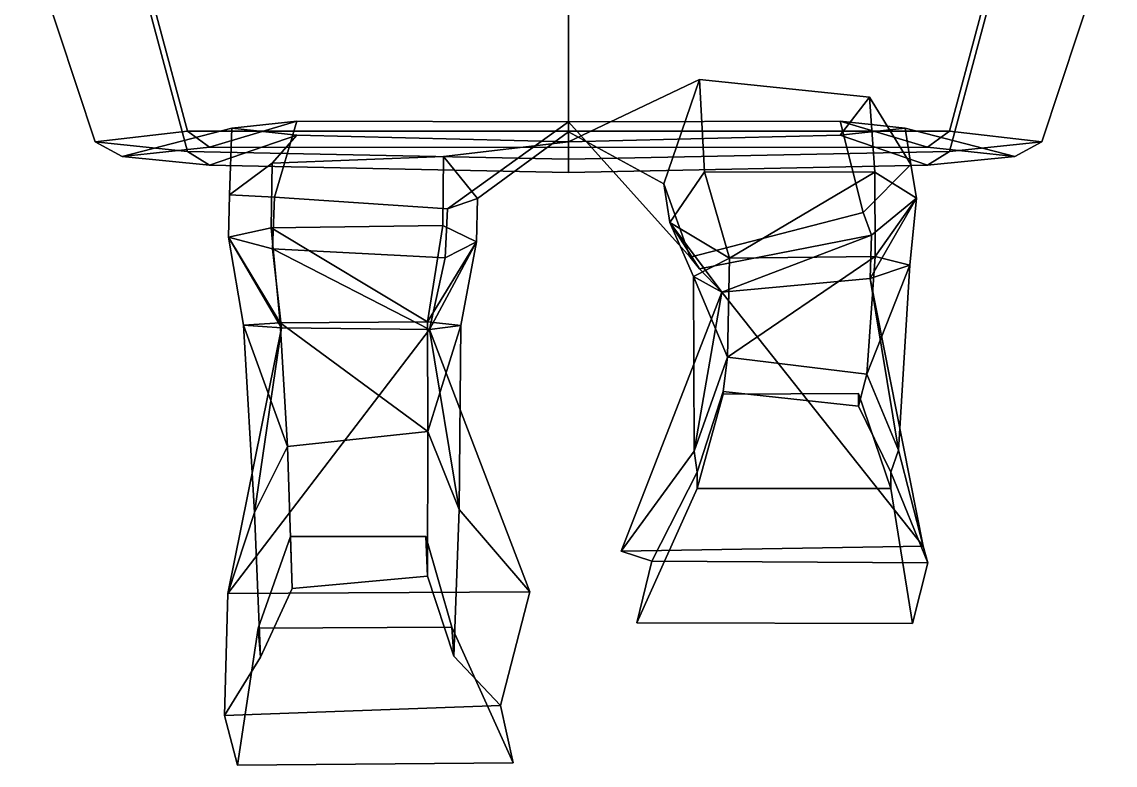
# Model space of a CAD drawing. Extents: x -183 to 173, y -148 to 388.
# Drawn here: x -136.9 to 129.5, y -148.2 to 32.9 of the extents above; entities that cross this region are included whole.
import ezdxf

# ---------------------------------------------------------------- set-up
doc = ezdxf.new("R2010")
doc.units = 0

msp = doc.modelspace()

# ---------------------------------------------------------------- linework, layer by layer
for points in [[(-119.036377, 3.660721, 4.424347), (-136.869156, 57.657631, 11.053746), (-110.954102, 60.228218, -79.34671), (-96.501556, 6.231316, -85.976112)], [(-96.501556, 6.231316, -85.976112), (-110.954102, 60.228218, -79.34671), (-3.705705, 61.231224, -113.158516), (-3.705485, 6.272758, -119.905579)], [(89.090591, 6.231316, -85.976112), (-3.705485, 6.272758, -119.905579), (-3.705705, 61.231224, -113.158516), (103.543129, 60.228218, -79.34671)], [(111.625412, 3.660721, 4.424346), (89.090591, 6.231316, -85.976112), (103.543129, 60.228218, -79.34671), (129.458176, 57.657631, 11.053744)], [(-110.954102, 55.296974, 94.071182), (-136.869156, 57.657631, 11.053746), (-119.036377, 3.660721, 4.424347), (-96.501556, 1.300072, 87.44178)], [(103.543129, 55.296974, 94.071175), (89.090591, 1.300072, 87.44178), (111.625412, 3.660721, 4.424346), (129.458176, 57.657631, 11.053744)], [(-3.705486, -0.581673, 121.145294), (-3.705488, 54.379112, 127.893036), (-110.954102, 55.296974, 94.071182), (-96.501556, 1.300072, 87.44178)], [(-3.705486, -0.581673, 121.145294), (89.090591, 1.300072, 87.44178), (103.543129, 55.296974, 94.071175), (-3.705488, 54.379112, 127.893036)], [(-3.705486, 3.681908, 88.302856), (28.233919, 18.873032, 65.485321), (69.587433, 14.565887, 42.268532), (62.464832, 5.263466, 64.134369)], [(19.555178, -6.572502, 7.05378), (28.233919, 18.873032, 65.485321), (-3.705486, 3.681908, 88.302856), (-3.705486, 6.069267, 4.346005)], [(29.425114, -3.653908, 34.871075), (28.233919, 18.873032, 65.485321), (19.555178, -6.572502, 7.05378), (20.972071, -16.004959, 9.913455)], [(29.425114, -3.653908, 34.871075), (70.91423, -3.705322, 23.397511), (69.587433, 14.565887, 42.268532), (28.233919, 18.873032, 65.485321)], [(62.464832, 5.263466, 64.134369), (69.587433, 14.565887, 42.268532), (79.708618, -1.859505, 4.300054), (78.343216, 6.949875, 4.828168)], [(70.91423, -3.705322, 23.397511), (81.052658, -10.113708, 6.471298), (79.708618, -1.859505, 4.300054), (69.587433, 14.565887, 42.268532)], [(-112.405037, 0.097443, 3.986871), (-91.196472, 2.338387, -74.820595), (-69.875801, 8.711769, -57.132603), (-85.754181, 6.949875, 4.828168)], [(-91.196472, 2.338387, -74.820595), (-3.705485, 2.237877, -104.86351), (-3.705485, 8.552307, -82.975288), (-69.875801, 8.711769, -57.132603)], [(-85.754181, 6.949875, 4.828168), (-69.875801, 8.711769, -57.132603), (-75.315514, -9.852715, -38.744907), (-86.274414, -9.29068, 3.613743)], [(-69.875801, 8.711769, -57.132603), (-3.705485, 8.552307, -82.975288), (-33.19817, -12.699867, -60.548813), (-75.315514, -9.852715, -38.744907)], [(-3.705485, 8.552307, -82.975288), (-3.705486, 6.069267, 4.346005), (-25.84017, -10.162582, 4.123179), (-33.19817, -12.699867, -60.548813)], [(19.555178, -6.572502, 7.05378), (-3.705486, 6.069267, 4.346005), (-3.705485, 8.552307, -82.975288), (25.933764, -24.433907, -56.259045)], [(62.464832, 8.711769, -57.132603), (68.092331, -13.583626, -36.865303), (25.933764, -24.433907, -56.259045), (-3.705485, 8.552307, -82.975288)], [(83.7855, 2.338387, -74.820602), (62.464832, 8.711769, -57.132603), (-3.705485, 8.552307, -82.975288), (-3.705485, 2.237877, -104.86351)], [(78.343216, 6.949875, 4.828168), (79.708618, -1.859505, 4.300054), (68.092331, -13.583626, -36.865303), (62.464832, 8.711769, -57.132603)], [(104.994064, 0.09745, 3.98687), (78.343216, 6.949875, 4.828168), (62.464832, 8.711769, -57.132603), (83.7855, 2.338387, -74.820602)], [(-119.036377, 3.660721, 4.424347), (-96.501556, 6.231316, -85.976112), (-91.196472, 2.338387, -74.820595), (-112.405037, 0.097443, 3.986871)], [(-91.196472, -2.025551, 78.646561), (-112.405037, 0.097443, 3.986871), (-85.754181, 6.949875, 4.828168), (-69.875801, 5.263466, 64.134369)], [(-96.501556, 6.231316, -85.976112), (-3.705485, 6.272758, -119.905579), (-3.705485, 2.237877, -104.86351), (-91.196472, 2.338387, -74.820595)], [(-69.875801, 5.263466, 64.134369), (-85.754181, 6.949875, 4.828168), (-86.274414, -9.29068, 3.613743), (-75.933533, -1.525612, 43.554504)], [(-3.705486, 6.069267, 4.346005), (-3.705486, 3.681908, 88.302856), (-34.148964, 0.111061, 66.065666), (-25.84017, -10.162582, 4.123179)], [(89.090591, 6.231316, -85.976112), (83.7855, 2.338387, -74.820602), (-3.705485, 2.237877, -104.86351), (-3.705485, 6.272758, -119.905579)], [(83.7855, -2.025551, 78.646561), (62.464832, 5.263466, 64.134369), (78.343216, 6.949875, 4.828168), (104.994064, 0.09745, 3.98687)], [(111.625412, 3.660721, 4.424346), (104.994064, 0.09745, 3.98687), (83.7855, 2.338387, -74.820602), (89.090591, 6.231316, -85.976112)], [(-96.501556, 1.300072, 87.44178), (-119.036377, 3.660721, 4.424347), (-112.405037, 0.097443, 3.986871), (-91.196472, -2.025551, 78.646561)], [(-3.705486, -3.827995, 108.455849), (-91.196472, -2.025551, 78.646561), (-69.875801, 5.263466, 64.134369), (-3.705486, 3.681908, 88.302856)], [(-3.705486, 3.681908, 88.302856), (-69.875801, 5.263466, 64.134369), (-75.933533, -1.525612, 43.554504), (-34.148964, 0.111061, 66.065666)], [(-3.705486, -3.827995, 108.455849), (-3.705486, 3.681908, 88.302856), (62.464832, 5.263466, 64.134369), (83.7855, -2.025551, 78.646561)], [(89.090591, 1.300072, 87.44178), (83.7855, -2.025551, 78.646561), (104.994064, 0.09745, 3.98687), (111.625412, 3.660721, 4.424346)], [(-3.705486, -0.581673, 121.145294), (-96.501556, 1.300072, 87.44178), (-91.196472, -2.025551, 78.646561), (-3.705486, -3.827995, 108.455849)], [(-34.282726, -16.755737, 30.038727), (-34.148964, 0.111061, 66.065666), (-75.933533, -1.525612, 43.554504), (-76.135834, -17.323868, 20.020128)], [(-34.282726, -16.755737, 30.038727), (-26.122263, -20.753632, 3.425444), (-25.84017, -10.162582, 4.123179), (-34.148964, 0.111061, 66.065666)], [(-3.705486, -0.581673, 121.145294), (-3.705486, -3.827995, 108.455849), (83.7855, -2.025551, 78.646561), (89.090591, 1.300072, 87.44178)], [(-76.135834, -17.323868, 20.020128), (-75.933533, -1.525612, 43.554504), (-86.274414, -9.29068, 3.613743), (-86.552971, -19.591095, 2.746195)], [(81.052658, -10.113708, 6.471298), (70.110611, -19.085732, -10.343647), (68.092331, -13.583626, -36.865303), (79.708618, -1.859505, 4.300054)], [(35.485027, -24.734138, 53.968838), (29.425114, -3.653908, 34.871075), (20.972071, -16.004959, 9.913455)], [(35.485027, -24.734138, 53.968838), (70.91423, -3.705322, 23.397511), (29.425114, -3.653908, 34.871075)], [(35.485027, -24.734138, 53.968838), (71.000923, -24.301193, 43.560314), (70.91423, -3.705322, 23.397511)], [(71.000923, -24.301193, 43.560314), (81.052658, -10.113708, 6.471298), (70.91423, -3.705322, 23.397511)], [(20.972071, -16.004959, 9.913455), (19.555178, -6.572502, 7.05378), (25.933764, -24.433907, -56.259045), (28.18878, -27.316071, -17.038391)], [(-86.552971, -19.591095, 2.746195), (-86.274414, -9.29068, 3.613743), (-75.315514, -9.852715, -38.744907), (-75.781502, -22.431465, -15.44049)], [(-75.781502, -22.431465, -15.44049), (-75.315514, -9.852715, -38.744907), (-33.19817, -12.699867, -60.548813), (-33.737606, -24.613571, -24.516068)], [(-26.122263, -20.753632, 3.425444), (-33.737606, -24.613571, -24.516068), (-33.19817, -12.699867, -60.548813), (-25.84017, -10.162582, 4.123179)], [(69.814377, -29.650002, 12.20251), (70.110611, -19.085732, -10.343647), (81.052658, -10.113708, 6.471298)], [(79.472382, -26.416023, 27.893976), (69.814377, -29.650002, 12.20251), (81.052658, -10.113708, 6.471298)], [(71.000923, -24.301193, 43.560314), (79.472382, -26.416023, 27.893976), (81.052658, -10.113708, 6.471298)], [(70.110611, -19.085732, -10.343647), (28.18878, -27.316071, -17.038391), (25.933764, -24.433907, -56.259045), (68.092331, -13.583626, -36.865303)], [(-73.92318, -40.468407, 34.434559), (-76.135834, -17.323868, 20.020128), (-86.552971, -19.591095, 2.746195)], [(-38.051346, -40.186546, 43.568077), (-34.282726, -16.755737, 30.038727), (-76.135834, -17.323868, 20.020128)], [(-38.051346, -40.186546, 43.568077), (-76.135834, -17.323868, 20.020128), (-73.92318, -40.468407, 34.434559)], [(-38.051346, -40.186546, 43.568077), (-26.122263, -20.753632, 3.425444), (-34.282726, -16.755737, 30.038727)], [(35.485027, -24.734138, 53.968838), (20.972071, -16.004959, 9.913455), (26.710752, -29.173729, 30.788639)], [(33.659569, -32.963081, 5.726066), (20.972071, -16.004959, 9.913455), (28.18878, -27.316071, -17.038391)], [(26.710752, -29.173729, 30.788639), (20.972071, -16.004959, 9.913455), (33.659569, -32.963081, 5.726066)], [(-73.92318, -40.468407, 34.434559), (-86.552971, -19.591095, 2.746195), (-82.840851, -41.042564, 18.712589)], [(-82.840851, -41.042564, 18.712589), (-86.552971, -19.591095, 2.746195), (-73.593674, -41.678108, 2.168983)], [(-73.593674, -41.678108, 2.168983), (-86.552971, -19.591095, 2.746195), (-75.781502, -22.431465, -15.44049)], [(-38.051346, -40.186546, 43.568077), (-29.894899, -41.107094, 19.370178), (-26.122263, -20.753632, 3.425444)], [(-37.544415, -42.047623, -6.071268), (-33.737606, -24.613571, -24.516068), (-26.122263, -20.753632, 3.425444)], [(-29.894899, -41.107094, 19.370178), (-37.544415, -42.047623, -6.071268), (-26.122263, -20.753632, 3.425444)], [(33.659569, -32.963081, 5.726066), (28.18878, -27.316071, -17.038391), (70.110611, -19.085732, -10.343647)], [(69.814377, -29.650002, 12.20251), (33.659569, -32.963081, 5.726066), (70.110611, -19.085732, -10.343647)], [(-73.593674, -41.678108, 2.168983), (-75.781502, -22.431465, -15.44049), (-37.544415, -42.047623, -6.071268)], [(-37.544415, -42.047623, -6.071268), (-75.781502, -22.431465, -15.44049), (-33.737606, -24.613571, -24.516068)], [(35.000278, -48.815842, 32.76326), (35.485027, -24.734138, 53.968838), (26.710752, -29.173729, 30.788639)], [(68.940063, -52.975876, 20.739941), (71.000923, -24.301193, 43.560314), (35.000278, -48.815842, 32.76326)], [(35.000278, -48.815842, 32.76326), (71.000923, -24.301193, 43.560314), (35.485027, -24.734138, 53.968838)], [(68.940063, -52.975876, 20.739941), (79.472382, -26.416023, 27.893976), (71.000923, -24.301193, 43.560314)], [(76.716492, -71.484489, -0.371494), (79.472382, -26.416023, 27.893976), (68.940063, -52.975876, 20.739941)], [(76.716492, -71.484489, -0.371494), (69.814377, -29.650002, 12.20251), (79.472382, -26.416023, 27.893976)], [(26.880175, -71.749031, 1.701399), (35.000278, -48.815842, 32.76326), (26.710752, -29.173729, 30.788639)], [(26.880175, -71.749031, 1.701399), (26.710752, -29.173729, 30.788639), (33.659569, -32.963081, 5.726066)], [(82.708656, -94.862953, -31.962626), (33.659569, -32.963081, 5.726066), (69.814377, -29.650002, 12.20251)], [(82.708656, -94.862953, -31.962626), (69.814377, -29.650002, 12.20251), (76.716492, -71.484489, -0.371494)], [(9.144216, -96.122917, -30.936924), (26.880175, -71.749031, 1.701399), (33.659569, -32.963081, 5.726066)], [(9.144216, -96.122917, -30.936924), (33.659569, -32.963081, 5.726066), (82.708656, -94.862953, -31.962626)], [(-86.698051, -106.407494, -41.544426), (-80.210556, -86.658882, -8.998149), (-73.593674, -41.678108, 2.168983)], [(-86.698051, -106.407494, -41.544426), (-73.593674, -41.678108, 2.168983), (-37.544415, -42.047623, -6.071268)], [(-13.110477, -105.98925, -42.660084), (-86.698051, -106.407494, -41.544426), (-37.544415, -42.047623, -6.071268)], [(-72.160538, -70.572052, 12.930702), (-73.92318, -40.468407, 34.434559), (-82.840851, -41.042564, 18.712589)], [(-80.210556, -86.658882, -8.998149), (-72.160538, -70.572052, 12.930702), (-82.840851, -41.042564, 18.712589)], [(-80.210556, -86.658882, -8.998149), (-82.840851, -41.042564, 18.712589), (-73.593674, -41.678108, 2.168983)], [(-37.95446, -66.904152, 24.004025), (-38.051346, -40.186546, 43.568077), (-73.92318, -40.468407, 34.434559)], [(-72.160538, -70.572052, 12.930702), (-37.95446, -66.904152, 24.004025), (-73.92318, -40.468407, 34.434559)], [(-37.95446, -66.904152, 24.004025), (-29.894899, -41.107094, 19.370178), (-38.051346, -40.186546, 43.568077)], [(-30.328527, -85.938286, -8.369124), (-29.894899, -41.107094, 19.370178), (-37.95446, -66.904152, 24.004025)], [(-30.328527, -85.938286, -8.369124), (-37.544415, -42.047623, -6.071268), (-29.894899, -41.107094, 19.370178)], [(-13.110477, -105.98925, -42.660084), (-37.544415, -42.047623, -6.071268), (-30.328527, -85.938286, -8.369124)], [(26.880175, -71.749031, 1.701399), (27.673773, -76.819183, 50.165638), (33.987896, -57.165115, 44.058292), (35.000278, -48.815842, 32.76326)], [(35.000278, -48.815842, 32.76326), (33.987896, -57.165115, 44.058292), (66.977409, -60.744041, 43.751179), (68.940063, -52.975876, 20.739941)], [(76.716492, -71.484489, -0.371494), (68.940063, -52.975876, 20.739941), (66.977409, -60.744041, 43.751179), (74.813721, -76.819176, 50.165638)], [(27.673773, -80.818886, 110.726593), (33.987896, -57.833054, 100.276802), (33.987896, -57.165115, 44.058292), (27.673773, -76.819183, 50.165638)], [(27.673773, -80.818886, 110.726593), (74.813721, -80.818886, 110.726593), (66.977409, -57.651459, 100.313683), (33.987896, -57.833054, 100.276802)], [(33.987896, -57.833054, 100.276802), (66.977409, -57.651459, 100.313683), (66.977409, -60.744041, 43.751179), (33.987896, -57.165115, 44.058292)], [(74.813721, -80.818886, 110.726593), (74.813721, -76.819176, 50.165638), (66.977409, -60.744041, 43.751179), (66.977409, -57.651459, 100.313683)], [(-37.95446, -66.904152, 24.004025), (-72.160538, -70.572052, 12.930702), (-71.026878, -105.216438, 26.965635), (-38.072247, -102.164955, 29.248974)], [(-30.328527, -85.938286, -8.369124), (-37.95446, -66.904152, 24.004025), (-38.072247, -102.164955, 29.248974), (-31.614143, -121.682503, 24.942062)], [(-80.210556, -86.658882, -8.998149), (-78.751564, -121.937752, 24.526669), (-71.026878, -105.216438, 26.965635), (-72.160538, -70.572052, 12.930702)], [(9.144216, -96.122917, -30.936924), (16.610764, -98.539528, 37.167641), (27.673773, -76.819183, 50.165638), (26.880175, -71.749031, 1.701399)], [(82.708656, -94.862953, -31.962626), (76.716492, -71.484489, -0.371494), (74.813721, -76.819176, 50.165638), (83.794151, -98.961006, 40.842854)], [(12.90689, -113.550636, 104.07917), (27.673773, -80.818886, 110.726593), (27.673773, -76.819183, 50.165638), (16.610764, -98.539528, 37.167641)], [(80.090286, -113.732246, 104.04229), (83.794151, -98.961006, 40.842854), (74.813721, -76.819176, 50.165638), (74.813721, -80.818886, 110.726593)], [(12.90689, -113.550636, 104.07917), (80.090286, -113.732246, 104.04229), (74.813721, -80.818886, 110.726593), (27.673773, -80.818886, 110.726593)], [(-86.698051, -106.407494, -41.544426), (-87.490883, -136.164551, 5.852732), (-78.751564, -121.937752, 24.526669), (-80.210556, -86.658882, -8.998149)], [(-13.110477, -105.98925, -42.660084), (-30.328527, -85.938286, -8.369124), (-31.614143, -121.682503, 24.942062), (-20.297106, -133.664764, 3.545967)], [(-32.149479, -114.611275, 81.345566), (-38.475777, -92.524055, 69.1166), (-71.464722, -92.518806, 68.848808), (-79.286903, -114.866524, 80.930176)], [(-79.286903, -114.866524, 80.930176), (-71.464722, -92.518806, 68.848808), (-71.026878, -105.216438, 26.965635), (-78.751564, -121.937752, 24.526669)], [(-38.475777, -92.524055, 69.1166), (-38.072247, -102.164955, 29.248974), (-71.026878, -105.216438, 26.965635), (-71.464722, -92.518806, 68.848808)], [(-32.149479, -114.611275, 81.345566), (-31.614143, -121.682503, 24.942062), (-38.072247, -102.164955, 29.248974), (-38.475777, -92.524055, 69.1166)], [(82.708656, -94.862953, -31.962626), (83.794151, -98.961006, 40.842854), (16.610764, -98.539528, 37.167641), (9.144216, -96.122917, -30.936924)], [(80.090286, -113.732246, 104.04229), (12.90689, -113.550636, 104.07917), (16.610764, -98.539528, 37.167641), (83.794151, -98.961006, 40.842854)], [(-86.698051, -106.407494, -41.544426), (-13.110477, -105.98925, -42.660084), (-20.297106, -133.664764, 3.545967), (-87.490883, -136.164551, 5.852732)], [(-84.34613, -148.221954, 76.731285), (-79.286903, -114.866524, 80.930176), (-78.751564, -121.937752, 24.526669), (-87.490883, -136.164551, 5.852732)], [(-17.16753, -147.674316, 77.346207), (-32.149479, -114.611275, 81.345566), (-79.286903, -114.866524, 80.930176), (-84.34613, -148.221954, 76.731285)], [(-17.16753, -147.674316, 77.346207), (-20.297106, -133.664764, 3.545967), (-31.614143, -121.682503, 24.942062), (-32.149479, -114.611275, 81.345566)], [(-84.34613, -148.221954, 76.731285), (-87.490883, -136.164551, 5.852732), (-20.297106, -133.664764, 3.545967), (-17.16753, -147.674316, 77.346207)]]:
    msp.add_3dface(points)

doc.saveas('drawing.dxf')
